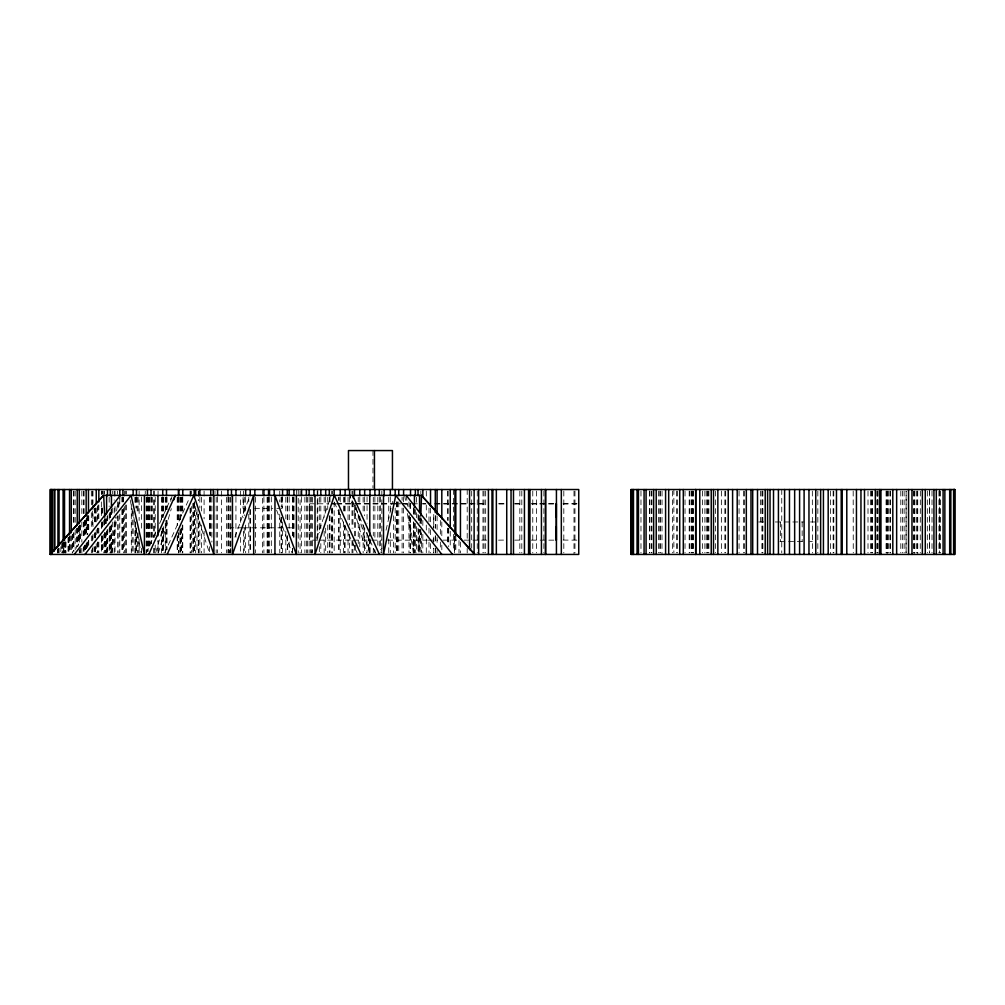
<?xml version="1.0" encoding="UTF-8"?>
<svg xmlns="http://www.w3.org/2000/svg" width="1005" height="1005" viewBox="0 0 1005 1005"><rect width="100%" height="100%" fill="white"/><g stroke="black" fill="none" stroke-linecap="round" stroke-linejoin="round"><path stroke-width="0.75" stroke-dasharray="5 3.75" d="M317.454 540.15L309.641 540.15L309.641 503.794L328.384 503.794M309.641 504.422L309.653 517.387M420.392 529.56L419.625 552.876L419.575 529.56L418.469 552.876M420.593 523.341L420.844 515.565M419.927 523.341L420.304 515.565M110.764 552.876L115.751 517.123M116.618 510.904L117.698 503.128M111.668 552.913L117.095 516.57M118.452 507.475L120.273 495.365M380.92 552.913L381.938 548.366M386.046 530.2L392.54 501.42M155.649 552.951L162.483 529.321M170.611 501.269L172.32 495.365M158.363 552.951L171.34 508.656M311.613 552.951L312.618 549.999M316.625 538.19L331.16 495.365M229.153 552.989L231.238 547.223M234.894 537.147L249.491 496.797M164.657 553.026L189.367 498.179M146.228 553.026L155.775 531.921M159.594 523.492L171.051 498.179M332.077 503.794L335.193 503.794M336.763 503.794L354.916 503.794M355.494 503.794L400.769 503.794M402.327 503.794L411.12 503.794M412.678 503.794L417.364 503.794M422.628 503.794L425.743 503.794M434.537 503.794L486.634 503.794M498.543 503.794L505.364 503.794M514.736 503.794L522.537 503.794M531.331 503.794L554.747 503.794M563.127 503.794L577.184 503.794M332.077 503.869L335.193 503.869M336.763 503.869L353.936 503.869M355.494 503.869L391.397 503.869M392.968 503.869L400.769 503.869M402.327 503.869L410.141 503.869M422.628 503.869L425.743 503.869M435.115 503.869L486.634 503.869M499.121 503.869L505.364 503.869M514.736 503.869L522.537 503.869M531.909 503.869L538.152 503.869M539.71 503.869L553.768 503.869M563.127 503.869L577.184 503.869M245.974 508.342L243.034 508.342L243.034 496.797M254.529 508.342L272.807 508.342M276.865 508.342L279.013 508.342M281.124 508.342L281.953 508.342L281.953 496.797M758.624 521.972L765.659 521.972M775.307 521.972L803.937 521.972M810.507 521.972L818.987 521.972M242.569 527.813L230.283 527.813L230.283 552.863M242.896 527.813L294.691 527.813M319.012 540.15L352.366 540.074M353.358 540.15L371.109 540.074M372.089 540.15L382.038 540.15M387.704 540.15L427.313 540.15M428.293 540.15L437.665 540.15M442.916 540.15L458.531 540.074M464.197 540.15L486.634 540.15M498.543 540.15L505.364 540.074M514.736 540.15L522.537 540.074M531.331 540.15L554.747 540.15M563.127 540.074L577.184 540.15M779.842 541.444L803.937 541.444M809.791 541.444L812.392 541.444M334.338 502.387L357.202 553.026M375.606 553.026L349.753 495.365L366.611 552.951M276.614 510.125L292.003 552.951M193.525 504.221L209.492 552.951L209.429 546.707M356.084 507.173L369.338 552.951M130.173 499.9L141.165 552.913M404.714 495.365L406.07 504.447M407.44 513.53L413.319 552.913M406.208 495.365L407.716 506.244M409.022 515.565L414.223 552.876M104.834 518.681L105.136 524.899M105.525 532.663L106.517 552.876M104.294 520.226L104.445 524.899M104.696 532.663L105.362 552.876L105.412 532.663M309.641 539.534L309.641 526.557M250.031 509.347L250.044 552.876M940.316 491.068L940.316 552.888M939.763 491.068L939.763 552.888M939.487 489.523L939.487 552.888M938.934 491.068L938.934 552.888M932.012 491.068L932.012 552.888M929.625 489.523L929.625 552.888M929.374 491.068L929.374 552.888M927.326 491.068L927.326 552.888M920.329 491.068L920.253 552.888M917.728 491.068L917.766 554.433M917.15 491.068L917.15 552.888M916.145 491.068L916.145 552.888M914.563 491.068L914.563 552.888M914.135 491.068L914.135 554.433M913.331 491.068L913.331 552.888M904.123 491.068L904.123 552.888M902.553 491.068L902.553 552.888M900.807 491.068L900.807 552.888M890.204 491.068L890.204 552.888M890.066 491.068L890.066 552.888M888.119 491.068L888.119 552.888M887.88 491.068L887.88 552.888M887.139 491.068L887.139 554.433M886.448 491.068L886.586 552.888M886.071 491.068L886.071 552.888M877.943 491.068L878.018 552.888M877.704 491.068L877.704 552.888M877.202 491.068L877.202 552.888M876.976 491.068L876.976 552.888M872.34 491.068L872.34 552.888M871.976 491.068L871.976 552.888M871.8 491.068L871.8 552.888M870.481 491.068L870.481 552.888M868.006 491.068L868.006 552.888M853.182 491.068L853.258 552.888M833.773 491.068L833.836 552.888M833.145 491.068L833.145 552.888M830.444 491.068L830.444 554.433M817.844 491.068L817.844 552.888M812.329 491.068L812.392 552.989M802.153 521.972L802.153 541.444M781.752 489.523L781.752 552.888M780.609 521.972L780.609 541.444M762.883 491.068L762.883 552.888M762.431 491.068L762.431 552.888M761.903 491.068L761.903 552.888M760.509 491.068L760.509 521.972M744.63 491.068L744.63 552.888M743.637 491.068L743.637 552.888M739.052 491.068L739.052 552.888M725.685 491.068L725.685 552.888M724.881 491.068L724.881 552.888M721.364 491.068L721.364 552.888M715.372 491.068L715.372 552.888M708.877 491.068L708.877 552.888M707.947 491.068L707.947 552.888M707.771 491.068L707.771 552.888M706.301 491.068L706.301 552.888M704.894 491.068L704.894 552.888M702.545 491.068L702.545 552.888M693.174 491.068L693.174 552.888M693.035 491.068L693.035 552.888M692.621 491.068L692.621 552.888M691.867 491.068L691.867 552.888M691.628 491.068L691.628 552.888M689.933 491.068L689.933 552.888M689.191 491.068L689.191 552.888M685.033 491.068L685.033 552.888M677.27 491.068L677.27 552.888M676.729 491.068L676.729 552.888M673.865 489.523L673.865 552.888M672.508 491.068L672.508 552.888M662.056 491.068L661.981 554.433M660.574 491.068L660.574 552.888M659.783 491.068L659.783 552.888M658.526 491.068L658.526 552.888M651.918 491.068L651.918 552.888M651.227 491.068L651.227 552.888M649.783 491.068L649.783 552.888M649.557 491.068L649.557 552.888M640.976 491.068L640.976 552.888M574.961 491.068L574.961 552.888M574.006 491.068L574.006 554.433M563.818 491.068L563.818 552.888M543.893 491.068L543.893 552.888M536.544 491.068L536.544 552.888M532.776 491.068L532.776 552.888M521.809 491.068L521.809 552.888M519.836 491.068L519.836 552.888M485.666 491.068L485.666 552.888M484.033 491.068L484.033 552.888M482.978 491.068L482.978 552.888M477.262 491.068L477.262 552.888M471.684 491.068L471.684 548.253M467.199 489.523L467.199 542.072M467.199 548.253L467.199 552.888M460.441 542.072L460.441 552.888M459.009 540.514L459.009 552.888M455.818 535.879L455.818 552.888M454.913 535.879L454.913 552.888M453.406 489.523L453.406 526.607M453.406 534.333L453.406 549.798M450.24 531.243L450.24 548.253M448.72 528.153L448.72 546.707M448.192 491.068L448.192 520.427M448.192 528.153L448.192 543.617M447.614 491.068L447.614 520.427M447.614 528.153L447.614 543.617M441.811 521.972L441.811 537.424M441.811 545.162L441.811 549.798M440.353 520.427L440.353 535.879M440.353 542.072L440.353 548.253M437.087 515.791L437.087 529.698M437.087 537.424L437.087 543.617M437.087 549.798L437.087 552.888M435.63 515.791L435.63 528.153M435.63 535.879L435.63 542.072M435.63 548.253L435.63 552.888M435.291 515.791L435.416 528.153M435.291 535.879L435.416 542.072M435.291 548.253L435.416 552.888M430.529 508.065L430.529 521.972M430.529 529.698L430.529 535.879M430.529 543.617L430.529 552.888M428.997 508.065L428.997 521.972M428.997 528.153L428.997 535.879M428.997 542.072L428.997 552.888M426.283 491.068L426.346 497.249M426.283 504.975L426.346 517.336M426.283 525.062L426.346 531.243M426.346 538.969L426.283 552.888M422.829 520.427L422.829 526.607M422.829 534.333L422.829 552.888M421.346 518.882L421.346 525.062M421.346 532.788L421.346 552.888M420.831 491.068L420.831 494.159M420.831 515.791L420.831 523.517M420.831 529.698L420.831 552.888M419.575 515.565L419.575 521.783M418.394 515.565L418.394 521.783M418.394 529.56L418.394 552.876M418.042 514.246L418.042 520.427M418.042 528.153L418.042 552.888M416.56 497.249L416.56 504.975M416.56 512.701L416.56 518.882M416.56 526.607L416.56 552.888M415.354 509.61L415.354 515.791M415.354 523.517L415.354 552.888M414.437 509.347L414.437 515.565M414.437 523.341L414.437 552.876M413.796 508.065L413.796 515.791M413.796 521.972L413.796 552.888M413.545 509.347L413.545 515.565M413.545 523.341L413.545 552.876M413.394 508.065L413.394 515.791M413.394 521.972L413.394 552.888M410.53 503.43L410.53 509.61M410.53 517.336L410.53 552.888M410.027 503.43L410.027 509.61M410.027 517.336L410.027 552.888M408.972 501.884L408.972 508.065M408.972 515.791L408.972 552.888M403.595 497.249L403.595 501.884M403.595 508.065L403.595 552.888M402.101 497.249L402.101 500.339M402.101 508.065L402.101 552.888M398.746 501.884L398.746 552.888M397.251 501.884L397.251 552.888M397.013 501.884L397.013 552.888M396.598 501.884L396.598 552.888M395.179 508.065L395.179 552.888M393.621 515.791L393.621 552.888M390.317 497.249L390.317 512.701M390.317 532.788L390.317 552.888M388.747 497.249L388.747 518.882M388.747 538.969L388.747 552.888M381.837 491.068L381.837 552.888M380.568 496.91L380.568 549.773M379.3 497.249L379.3 548.253M377.792 497.249L377.792 545.162M374.878 497.249L374.878 538.969M374.878 549.798L374.878 552.888M373.295 497.249L373.295 535.879M373.295 548.253L373.295 552.888M372.968 450.567L372.968 487.965M369.991 538.969L369.991 552.888M369.765 538.881L369.765 552.876M368.822 535.879L368.822 552.888M368.408 535.879L368.408 552.888M367.051 496.91L367.051 523.341M367.051 532.663L367.051 552.876M364.652 497.249L364.652 515.791M364.652 528.153L364.652 552.888M363.144 497.249L363.144 514.246M363.144 525.062L363.144 552.888M359.777 497.249L359.777 504.975M359.777 515.791L359.777 546.707M358.257 497.249L358.257 501.884M358.257 514.246L358.257 543.617M355.393 504.975L355.393 535.879M355.393 545.162L355.393 552.888M354.501 504.975L354.501 535.879M354.501 545.162L354.501 552.888M352.931 491.068L352.931 494.159M352.931 501.884L352.931 528.153M352.931 540.514L352.931 552.888M352.014 491.068L352.014 494.159M352.014 501.884L352.014 528.153M352.014 540.514L352.014 552.888M349.614 497.249L349.614 525.062M349.614 534.333L349.614 552.888M348.044 497.249L348.044 521.972M348.044 531.243L348.044 552.888M345.13 497.249L345.13 514.246M345.13 525.062L345.13 552.888M344.589 497.249L344.589 514.246M344.589 525.062L344.589 552.888M343.622 497.249L343.622 511.156M343.622 521.972L343.622 552.888M340.255 497.249L340.255 501.884M340.255 514.246L340.255 552.888M339.062 497.249L339.062 500.339M339.062 509.61L339.062 552.888M338.748 497.249L338.748 500.339M338.748 509.61L338.748 552.888M334.163 501.884L334.163 552.888M332.592 491.068L332.592 494.159M332.592 508.065L332.592 552.888M332.077 509.045L332.077 540.15M331.7 491.068L331.7 494.159M331.7 508.065L331.7 552.888M329.992 497.249L329.992 501.884M329.992 515.791L329.992 552.888M329.301 497.249L329.301 501.884M329.301 515.791L329.301 552.888M327.731 497.249L327.731 509.61M327.731 525.062L327.731 552.888M325.67 497.249L325.67 514.246M325.67 528.153L325.67 552.888M324.163 497.249L324.163 517.336M324.163 531.243L324.163 552.888M320.821 497.249L320.821 529.698M320.821 543.617L320.821 552.888M319.326 497.249L319.326 532.788M319.326 546.707L319.326 552.888M317.794 489.523L317.794 542.072M317.228 491.068L317.228 542.072M312.379 497.249L312.379 552.888M311.11 496.91L311.11 552.876M310.884 497.249L310.884 552.888M309.653 517.274L309.641 526.683M309.125 497.249L309.125 552.888M307.568 497.249L307.568 552.888M306.362 497.249L306.362 552.888M304.879 497.249L304.879 552.888M301.563 497.249L301.563 552.888M300.08 491.068L300.08 552.888M298.221 489.523L298.221 552.888M296.638 489.523L296.638 494.159M293.925 497.249L293.925 540.514M293.736 497.249L293.736 540.514M292.53 496.91L292.53 535.778M292.53 548.215L292.53 552.876M292.38 497.249L292.38 535.879M292.38 548.253L292.38 552.888M289.164 497.249L289.164 528.153M289.164 542.072L289.164 552.888M287.631 497.249L287.631 521.972M287.631 535.879L287.631 552.888M287.292 497.249L287.292 521.972M287.292 535.879L287.292 552.888M285.822 497.249L285.822 518.882M285.822 531.243L285.822 552.888M282.568 497.249L282.443 508.065M282.568 521.972L282.443 552.888M281.375 497.249L281.375 506.52M281.375 517.336L281.375 552.888M281.111 497.249L281.111 506.52M281.111 517.336L281.111 552.888M279.754 491.068L279.754 501.884M279.754 514.246L279.754 552.888M271.312 496.91L271.312 552.876M269.516 497.249L269.516 552.888M268.536 497.249L268.536 552.888M268.008 497.249L268.008 552.888M267.619 497.249L267.619 552.888M267.104 497.249L267.104 552.888M263.9 497.249L263.9 552.888M262.481 489.523L262.481 552.888M255.559 497.249L255.559 552.888M250.182 509.61L250.258 552.888M248.775 497.249L248.788 501.884M248.788 514.246L248.775 552.888M245.66 497.249L245.584 512.701M245.584 525.062L245.66 552.888M244.265 497.249L244.265 515.791M244.265 528.153L244.265 552.888M243.612 491.068L243.612 517.336M243.612 531.243L243.612 552.888M240.547 491.068L240.547 525.062M240.547 537.424L240.547 552.888M235.936 497.249L235.936 540.514M230.936 497.249L230.936 552.888M230.057 497.249L230.057 552.888M228.864 497.249L228.864 552.888M228.625 496.91L228.625 552.876M227.909 497.249L227.909 552.888M226.565 497.249L226.565 552.888M221.515 491.068L221.515 552.888M217.583 497.249L217.583 552.888M216.176 497.249L216.176 552.888M214.97 491.068L214.97 494.159M211.879 497.249L211.879 542.072M210.736 497.249L210.736 535.879M209.97 496.91L209.97 535.778M209.429 497.249L209.429 534.333M204.09 491.068L204.09 518.882M204.09 531.243L204.09 552.888M201.59 497.249L201.59 512.701M201.59 525.062L201.59 552.888M199.832 497.249L199.832 508.065M199.832 521.972L199.832 552.888M198.488 491.068L198.488 500.339M198.488 514.246L198.488 552.888M198.274 491.068L198.274 500.339M198.274 514.246L198.274 552.888M197.005 509.61L197.005 552.888M195.673 506.52L195.673 552.888M194.342 501.884L194.342 552.888M194.204 501.884L194.204 552.888M193.236 503.43L193.236 552.888M192.96 503.43L192.96 552.888M191.402 491.068L191.402 494.159M191.402 506.52L191.402 552.888M190.46 491.068L190.46 498.794M190.46 508.065L190.46 552.888M190.083 491.068L190.083 498.794M190.083 508.065L190.083 552.888M182.772 497.249L182.772 514.246M182.772 525.062L182.772 552.888M182.269 497.249L182.269 514.246M182.269 525.062L182.269 552.888M181.49 497.249L181.49 515.791M181.49 528.153L181.49 552.888M181.063 497.249L181.063 515.791M181.063 528.153L181.063 552.888M180.31 497.249L180.31 520.427M180.31 529.698L180.31 552.888M179.97 497.249L179.97 520.427M179.97 529.698L179.97 552.888M178.802 497.249L178.802 521.972M178.802 532.788L178.802 552.888M178.388 497.249L178.388 521.972M178.388 532.788L178.388 552.888M177.521 497.249L177.521 525.062M177.521 535.879L177.521 552.888M177.194 497.249L177.194 525.062M177.194 535.879L177.194 552.888M167.044 497.249L167.044 509.61M167.044 520.427L167.044 549.798M166.491 497.249L166.491 509.61M166.491 520.427L166.491 549.798M165.9 497.249L165.9 509.61M165.9 520.427L165.9 549.798M165.26 497.249L165.26 512.701M165.26 523.517L165.26 552.888M163.363 497.249L163.363 515.791M163.363 526.607L163.363 552.888M163.112 497.249L163.112 517.336M163.112 528.153L163.112 552.888M162.71 497.249L162.71 517.336M162.71 528.153L162.71 552.888M162.232 497.249L162.232 517.336M162.232 528.153L162.232 552.888M161.491 497.249L161.491 521.972M161.491 531.243L161.491 552.888M158.049 491.068L158.049 494.159M155.21 496.91L155.21 535.778M155.21 545.099L155.21 552.876M154.494 491.068L154.494 537.424M154.494 548.253L154.494 552.888M153.376 491.068L153.376 537.424M153.376 548.253L153.376 552.888M152.647 497.249L152.647 540.514M151.567 497.249L151.567 543.617M151.039 497.249L151.039 543.617M149.871 497.249L149.871 546.707M149.18 497.249L149.18 548.253M148.602 497.249L148.602 548.253M148.124 497.249L148.124 551.343M147.459 497.249L147.459 551.343M146.315 497.249L146.315 552.888M146.215 497.249L146.215 552.888M145.26 491.068L145.26 494.159M141.479 496.91L141.479 529.56M141.479 548.215L141.479 552.876M139.13 491.068L139.13 520.427M139.13 538.969L139.13 552.888M138.125 497.249L138.125 514.246M138.125 532.788L138.125 552.888M137.22 497.249L137.22 514.246M137.22 532.788L137.22 552.888M136.479 497.249L136.479 508.065M136.479 528.153L136.479 552.888M135.901 497.249L135.901 508.065M135.901 528.153L135.901 552.888M135.399 497.249L135.399 503.43M135.399 521.972L135.399 552.888M134.921 497.249L134.921 503.43M134.921 521.972L134.921 552.888M133.137 511.156L133.137 552.888M132.07 511.156L132.07 552.888M131.303 504.975L131.303 552.888M126.58 491.068L126.58 494.159M126.58 504.975L126.58 552.888M125.65 491.068L125.65 494.159M125.65 504.975L125.65 552.888M124.507 491.068L124.507 498.794M124.507 506.52L124.507 552.888M123.602 497.249L123.64 501.884M123.64 508.065L123.602 552.888M122.899 497.249L122.899 501.884M122.899 509.61L122.899 552.888M122.685 497.249L122.685 501.884M122.685 509.61L122.685 552.888M121.881 497.249L121.881 501.884M121.881 509.61L121.881 552.888M119.783 498.794L119.783 506.52M119.783 514.246L119.783 552.888M118.841 501.884L118.791 508.065M118.791 515.791L118.841 552.888M117.409 491.068L117.409 494.159M117.409 501.884L117.409 508.065M117.409 515.791L117.409 552.888M115.035 491.068L115.035 498.794M115.035 506.52L115.035 512.701M115.035 520.427L115.035 552.888M114.181 491.068L114.181 500.339M114.181 508.065L114.181 514.246M114.181 521.972L114.181 552.888M112.309 491.068L112.309 494.159M112.309 508.065L112.309 515.791M112.309 521.972L112.309 552.888M111.442 509.347L111.48 517.336M111.442 524.899L111.48 552.888M111.09 509.61L111.09 517.336M111.09 525.062L111.09 552.888M110.55 512.462L110.55 518.681M110.55 526.444L110.55 552.876M110.324 512.701L110.324 518.882M110.324 526.607L110.324 552.888M109.394 512.701L109.394 518.882M109.394 526.607L109.394 552.888M109.156 497.249L109.156 506.52M109.156 514.246L109.156 520.427M109.156 528.153L109.156 552.888M107.472 515.791L107.472 521.972M107.472 529.698L107.472 552.888M107.133 515.791L107.133 521.972M107.133 529.698L107.133 552.888M106.593 518.681L106.568 523.517M106.593 531.117L106.568 552.888M105.412 518.681L105.412 524.899M104.545 491.068L104.545 494.159M104.545 518.882L104.545 525.062M104.545 532.788L104.545 552.888M103.779 491.068L103.779 494.159M103.779 520.427L103.779 528.153M103.779 534.333L103.779 552.888M102.372 491.068L102.372 494.159M102.372 508.065L102.372 515.791M102.372 521.972L102.372 528.153M102.372 535.879L102.372 552.888M102.083 491.068L101.945 494.159M101.945 508.065L102.083 515.791M102.083 521.972L101.945 528.153M101.945 535.879L102.083 552.888M101.781 491.068L101.781 494.159M101.781 508.065L101.781 515.791M101.781 521.972L101.781 528.153M101.781 535.879L101.781 552.888M101.342 491.068L101.342 494.159M101.342 501.884L101.342 515.791M101.342 523.517L101.342 529.698M101.342 537.424L101.342 552.888M98.829 504.975L98.829 520.427M98.829 528.153L98.829 534.333M98.829 542.072L98.829 552.888M97.988 504.975L97.988 520.427M97.988 528.153L97.988 534.333M97.988 542.072L97.988 552.888M97.636 506.52L97.636 521.972M97.636 528.153L97.636 535.879M97.636 542.072L97.636 552.888M96.241 508.065L96.241 521.972M96.241 529.698L96.241 535.879M96.241 543.617L96.241 552.888M95.425 508.065L95.425 525.062M95.425 532.788L95.425 538.969M95.425 546.707L95.425 552.888M95.148 508.065L95.148 525.062M95.148 532.788L95.148 538.969M95.148 546.707L95.148 552.888M94.47 508.065L94.47 525.062M94.47 532.788L94.47 538.969M94.47 546.707L94.47 552.888M92.975 491.068L92.975 503.43M92.975 504.975L92.975 526.607M92.975 534.333L92.975 540.514M92.975 546.707L92.975 552.888M92.322 491.068L92.322 504.975M92.322 511.156L92.322 528.153M92.322 535.879L92.322 542.072M92.322 548.253L92.322 552.888M91.329 491.068L91.329 504.975M91.329 512.701L91.329 529.698M91.329 535.879L91.329 542.072M91.329 549.798L91.329 552.888M88.754 515.791L88.754 532.788M88.754 540.514L88.754 545.162M88.453 515.791L88.465 532.788M88.465 540.514L88.453 545.162M87.711 515.791L87.711 534.333M87.711 542.072L87.711 548.253M87.636 515.791L87.636 534.333M87.636 542.072L87.636 548.253M86.895 515.791L86.895 534.333M86.895 542.072L86.895 548.253M86.505 518.882L86.505 535.879M86.505 543.617L86.505 548.253M86.304 518.882L86.304 535.879M86.304 543.617L86.304 548.253M86.154 518.882L86.154 535.879M86.154 543.617L86.154 548.253M85.425 520.427L85.425 537.424M85.425 545.162L85.425 549.798M85.01 520.427L85.01 537.424M85.01 545.162L85.01 549.798M84.445 520.427L84.395 537.424M84.445 545.162L84.395 549.798M84.068 491.068L84.068 514.246M84.068 521.972L84.068 538.969M84.068 546.707L84.068 551.343M83.654 491.068L83.654 514.246M83.654 521.972L83.654 538.969M83.654 546.707L83.654 551.343M81.845 491.068L81.845 515.791M81.845 521.972L81.845 542.072M81.845 548.253L81.845 552.888M80.413 525.062L80.413 542.072M80.413 548.253L80.413 552.888M79.822 525.062L79.822 542.072M79.822 549.798L79.822 552.888M78.604 526.607L78.604 545.162M78.239 526.607L78.239 545.162M77.762 528.153L77.762 546.707M77.234 528.153L77.234 546.707M76.606 528.153L76.606 548.253M75.187 491.068L75.187 523.517M75.187 529.698L75.187 549.798M73.943 491.068L73.943 525.062M73.943 532.788L73.943 551.343M73.541 491.068L73.541 525.062M73.541 532.788L73.541 551.343M72.674 534.333L72.674 552.888M72.297 534.333L72.297 552.888M71.28 535.879L71.28 552.888M70.714 535.879L70.714 552.888M69.546 535.879L69.546 552.888M69.307 535.879L69.307 552.888M69.006 537.424L69.006 552.888M68.34 537.424L68.34 552.888M68.064 537.424L68.064 552.888M65.915 542.072L65.915 552.888M65.714 542.072L65.714 552.888M65.413 542.072L65.275 552.888M65.086 542.072L65.086 552.888M64.534 542.072L64.534 552.888M64.056 542.072L64.056 552.888M63.378 542.072L63.466 552.888M63.101 542.072L62.951 552.888M62.938 542.072L62.863 552.888M62.649 543.617L62.649 552.888M61.72 543.617L61.72 552.888M60.853 546.707L60.853 552.888M59.056 548.253L59.056 552.888M58.679 548.253L58.679 552.888M57.938 548.253L57.938 552.888M57.788 549.798L57.788 552.888M57.587 549.798L57.587 552.888M906.133 552.888L906.133 491.068L905.995 552.888M454.524 552.888L454.524 535.879L454.386 552.888M433.758 528.153L433.758 514.246L433.72 528.153M433.758 542.072L433.758 535.879L433.72 542.072M433.758 552.888L433.758 548.253L433.72 552.888M158.049 552.888L158.049 540.514L157.936 552.876M79.32 542.072L79.32 525.062L79.269 542.072M79.32 552.888L79.32 549.798L79.269 552.888M63.792 552.888L63.792 542.072L63.679 552.888"/><path stroke-width="1.5" d="M274.943 554.433L274.968 495.365L296.362 554.433L296.362 495.365M556.305 526.557L556.318 540.15L556.305 506.168M556.305 506.231L556.318 503.794L556.318 517.387M420.844 515.565L421.51 495.365L103.477 495.365L50.288 554.433L578.742 554.433L578.742 489.523L50.25 489.523L50.25 554.433L103.678 495.365L104.759 517.123M173.928 499.786L175.222 495.365L148.753 554.433M167.157 554.433L193.827 495.365L213.877 554.433L213.877 495.365M74.307 554.433L120.273 495.365M84.91 554.433L131.077 495.365L144.418 554.433L144.418 495.365M421.309 495.365L474.737 554.433L421.51 495.365M406.208 495.365L452.526 554.433M441.861 554.433L395.756 495.365L383.508 554.433L383.508 495.365M379.388 554.433L352.667 495.365L353.521 498.317M360.958 554.433L334.364 495.365L315.017 554.433L315.017 495.365M556.318 503.794L556.318 504.447M556.305 539.497L556.318 540.15M954.624 489.523L954.624 554.433M954.109 489.523L954.109 554.433M953.594 489.523L953.594 554.433M950.843 489.523L950.843 554.433M949.687 489.523L949.687 554.433M944.863 489.523L944.863 554.433M943.092 489.523L943.092 554.433M936.296 489.523L936.296 554.433M933.934 489.523L933.934 554.433M925.266 489.523L925.266 554.433M922.364 489.523L922.364 554.433M911.975 489.523L911.975 554.433M908.57 489.523L908.57 554.433M896.648 489.523L896.648 554.433M892.804 489.523L892.804 554.433M880.958 489.523L880.958 554.433M879.551 489.523L879.551 554.433M875.33 489.523L875.33 554.433M864.488 489.523L864.488 554.433M860.958 489.523L860.958 554.433M856.448 489.523L856.448 554.433M846.788 489.523L846.788 554.433M842.215 489.523L842.215 554.433M841.21 489.523L841.21 554.433M836.474 489.523L836.474 554.433M828.183 489.523L828.183 554.433M823.422 489.523L823.422 554.433M820.645 489.523L820.645 554.433M815.759 489.523L815.759 554.433M808.962 489.523L808.962 554.433M804.101 489.523L804.101 554.433M799.591 489.523L799.591 554.433M794.654 489.523L794.654 554.433M789.465 489.523L789.465 554.433M784.591 489.523L784.591 554.433M778.423 489.523L778.423 554.433M773.511 489.523L773.511 554.433M770.031 489.523L770.031 554.433M767.594 489.523L767.594 554.433M765.22 489.523L765.22 554.433M757.506 489.523L757.506 554.433M752.707 489.523L752.707 554.433M750.986 489.523L750.986 554.433M746.326 489.523L746.326 554.433M737.205 489.523L737.205 554.433M732.595 489.523L732.658 554.433M728.236 489.523L728.236 554.433M717.846 489.523L717.846 554.433M713.512 489.523L713.512 554.433M711.239 489.523L711.239 554.433M699.769 489.523L699.769 554.433M695.774 489.523L695.774 554.433M695.648 489.523L695.648 554.433M683.299 489.523L683.299 554.433M679.719 489.523L679.719 554.433M668.689 489.523L668.689 554.433M665.586 489.523L665.586 554.433M656.215 489.523L656.215 554.433M653.639 489.523L653.639 554.433M646.077 489.523L646.077 554.433M644.079 489.523L644.079 554.433M638.451 489.523L638.451 554.433M637.057 489.523L637.057 554.433M633.477 489.523L633.477 554.433M632.71 489.523L632.71 554.433M631.215 489.523L631.215 554.433M561.33 489.523L561.33 554.433M556.431 489.523L556.431 554.433M545.715 489.523L545.715 554.433M545.388 489.523L545.388 554.433M541.431 489.523L541.431 554.433M529.962 489.523L529.962 554.433M528.58 489.523L528.58 554.433M524.434 489.523L524.434 554.433M513.48 489.523L513.48 554.433M511.043 489.523L511.043 554.433M506.734 489.523L506.734 554.433M496.357 489.523L496.357 554.433M492.865 489.523L492.865 554.433M491.985 489.523L491.985 554.433M488.417 489.523L488.417 554.433M478.644 489.523L478.644 554.433M474.146 489.523L474.121 554.433M469.561 489.523L469.561 549.798M460.441 489.523L460.441 538.969M455.818 489.523L455.818 535.879M454.913 489.523L454.913 534.333M450.24 489.523L450.24 528.153M441.811 489.523L441.811 518.882M437.087 489.523L437.087 514.246M435.291 489.523L435.291 512.701M430.529 489.523L430.529 506.52M422.829 489.523L422.829 497.249M419.575 495.365L419.575 512.462M418.042 489.523L418.042 495.704M415.354 489.523L415.354 495.704M414.437 495.365L414.437 507.801M410.53 489.523L410.53 495.704M403.595 489.523L403.595 495.704M398.746 489.523L398.746 495.704M395.179 489.523L395.179 495.704M392.44 489.523L392.44 450.567L348.471 450.567L348.471 489.523M390.317 489.523L390.317 495.704M384.174 489.523L384.174 495.704M379.3 489.523L379.3 495.704M374.878 489.523L374.878 495.704M374.438 450.567L374.438 489.523M369.991 489.523L369.991 495.704M369.765 495.365L369.765 535.778M364.652 489.523L364.652 495.704M359.777 489.523L359.777 495.704M354.501 489.523L354.501 495.704M349.614 489.523L349.614 495.704M345.13 489.523L345.13 495.704M340.255 489.523L340.255 495.704M334.163 489.523L334.163 495.704M329.301 489.523L329.301 495.704M325.67 489.523L325.67 495.704M320.821 489.523L320.821 495.704M313.937 489.523L313.937 495.704M309.125 489.523L309.125 495.704M306.362 489.523L306.362 495.704M301.563 489.523L301.563 495.704M293.925 489.523L293.925 495.704M289.164 489.523L289.164 495.704M287.292 489.523L287.292 495.704M282.568 489.523L282.568 495.704M274.189 489.523L274.189 495.704M269.516 489.523L269.516 495.704M268.536 489.523L268.536 495.704M263.9 489.523L263.9 495.704M254.843 489.523L254.843 495.704M253.675 554.433L253.675 495.365L232.457 554.433L232.457 495.365M250.258 489.523L250.182 495.704M245.66 489.523L245.66 495.704M235.936 489.523L235.936 495.704M231.477 489.523L231.477 495.704M227.909 489.523L227.909 495.704M217.583 489.523L217.583 495.704M213.261 489.523L213.261 495.704M210.736 489.523L210.736 495.704M199.832 489.523L199.832 495.704M195.673 489.523L195.673 495.704M194.204 489.523L194.204 495.704M182.772 489.523L182.772 495.704M178.802 489.523L178.802 495.704M178.388 489.523L178.388 495.704M166.491 489.523L166.491 495.704M162.71 489.523L162.71 495.704M157.936 495.365L157.936 535.778M151.039 489.523L151.039 495.704M147.459 489.523L147.459 495.704M136.479 489.523L136.479 495.704M133.137 489.523L133.137 495.704M122.899 489.523L122.899 495.704M119.783 489.523L119.783 495.704M111.442 495.365L111.442 507.801M110.324 489.523L110.324 495.704M107.472 489.523L107.472 495.704M106.593 495.365L106.593 514.007M98.829 489.523L98.829 501.884M96.241 489.523L96.241 503.43M88.465 489.523L88.465 512.701M86.154 489.523L86.154 515.791M79.269 489.523L79.269 523.517M77.234 489.523L77.234 525.062M71.28 489.523L71.28 532.788M69.546 489.523L69.546 534.333M64.534 489.523L64.534 540.514M63.101 489.523L63.101 540.514M59.056 489.523L59.056 545.162M57.938 489.523L57.938 546.707M54.873 489.523L54.873 549.798M54.069 489.523L54.069 551.343M52.009 489.523L52.009 552.888M51.519 489.523L51.519 554.433M50.464 489.523L50.401 554.433M954.75 489.523L631.102 489.523L631.102 554.433L954.75 554.433L954.75 489.523"/></g></svg>
